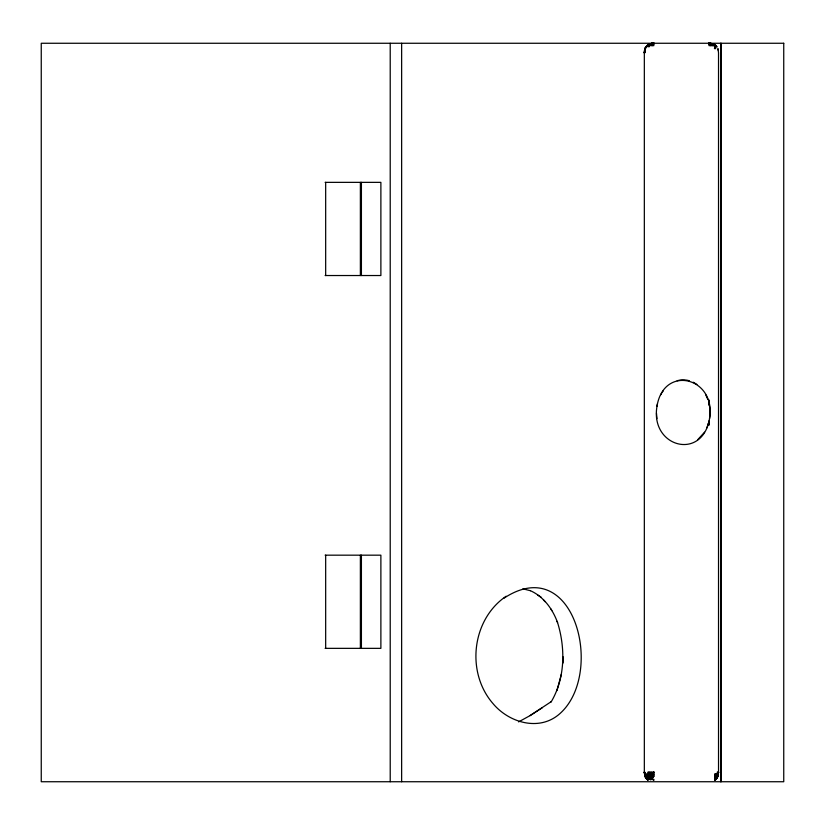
<?xml version="1.0" encoding="UTF-8"?>
<svg xmlns="http://www.w3.org/2000/svg" width="825" height="825" viewBox="0 0 825 825"><rect width="100%" height="100%" fill="white"/><g stroke="black" fill="none" stroke-linecap="round" stroke-linejoin="round"><path stroke-width="1.24" d="M709.325 405.457L708.964 400.909M644.48 52.264L644.335 52.79L644.923 51.81L644.923 52.79L644.335 52.79L644.48 50.872L645.676 46.984L644.335 52.79L644.335 772.21L645.676 778.016L648.058 780.275L644.923 776.377L644.335 772.21L644.923 772.21L644.923 773.19L644.335 772.21L644.48 772.736M714.801 779.883L717.183 777.923L718.523 772.21L717.925 774.747L716.141 773.881L716.141 779.357L717.925 776.377L718.523 772.21L718.379 773.19L717.183 772.21L718.523 772.21L717.925 773.19L714.801 774.128L714.801 779.883L716.141 779.243L714.801 780.398L717.183 777.923L718.523 772.21L718.523 52.79L717.925 48.623L718.379 50.562M644.48 51.119L645.676 47.798L644.335 52.79L645.676 46.984M550.739 702.044L551.183 701.848C565.197 678.212 565.527 648.357 557.576 622.607C552.667 609.139 543.727 596.661 530.362 590.669M709.531 418.646C716.75 376.87 661.898 363.351 656.638 408.715C651.987 447.686 702.436 460.381 709.531 418.646A39.332 39.239 90 0 0 709.067 403.817L709.067 399.96M644.923 50.253L644.335 52.79L644.923 48.623L644.923 49.665M718.379 773.881L717.925 775.789L716.141 777.573L714.801 777.202L717.925 774.747L718.523 772.21L717.925 776.119L714.801 779.243L717.183 777.655L714.801 778.357L717.183 777.202L718.379 774.128M657.04 406.189L657.422 403.817M644.48 50.872C644.686 46.035 649.265 42.9 653.864 43.261L653.864 44.602L652.884 43.405L653.864 43.261L652.193 45.643L651.327 43.859L653.864 43.261L648.058 44.602L653.864 43.261L651.327 43.859L645.8 46.984L648.419 44.602L651.771 43.405M651.626 772.21L652.503 774.128L652.503 777.923L648.873 779.243L649.512 778.357L653.864 779.357L653.864 780.398L652.193 779.243L650.275 779.883L653.864 772.21L648.058 772.21L648.419 774.747L650.327 777.202L653.864 774.438M651.327 777.655L652.503 777.923L653.864 772.21L648.151 773.572L651.946 773.572M708.335 423.772L708.964 421.162L708.984 424.937M644.48 50.696L645.676 47.345M717.925 776.119L718.379 772.21M556.947 690.597L561.371 674.231M706.767 428.01L707.582 425.803M707.984 424.71L708.448 423.462M652.193 773.881L651.327 775.789L649.512 776.562L650.739 775.335L653.864 776.377L653.864 772.21L648.419 774.747L652.193 773.881L653.864 772.21L648.873 775.748L650.739 775.335L649.698 772.21L651.667 772.736M717.183 777.923L717.925 776.315M644.48 51.81L644.923 50.964L644.48 51.428M718.379 773.19L717.183 774.747L714.801 775.789L717.183 776.562L717.925 775.335L717.183 775.748L714.801 774.128M652.884 43.405L652.039 43.859L653.864 45.643L650.739 45.643L652.503 43.405M660.763 394.742L661.526 393.515M662.042 392.7L663.248 390.772M646.821 46.984L647.718 45.643L646.181 46.984L647.161 45.643M650.327 777.202L653.864 772.21M704.54 432.197L697.558 439.88M652.503 777.923L653.864 776.377L653.338 774.407L652.503 774.128M718.379 773.572L717.183 773.572L717.183 778.016M503.745 598.342C575.778 550.502 605.88 677.077 557.937 715.265C537.488 731.414 508.138 721.988 492.793 703.343C465.836 672.107 471.797 619.534 506.168 596.227M709.51 43.405L708.995 43.859L713.161 43.859L714.801 44.602L716.141 45.643L713.161 43.859L708.995 43.261L708.995 44.602L713.986 44.602L716.028 46.984L714.708 44.602L708.995 43.261L710.665 45.643L711.532 43.859L708.995 43.261L710.82 43.859L712.119 45.643L712.119 43.859L708.995 43.261L711.532 43.859L713.347 45.643L712.573 43.859L714.357 45.643L710.665 43.405M551.306 701.601L530.042 715.626L518.595 721.896M708.995 44.602L709.964 43.405M542.355 707.685L530.042 715.626M648.058 44.602L652.193 43.405M653.864 43.261L649.698 43.859L653.864 43.859L653.338 43.405M651.946 43.405L646.831 45.643L650.739 43.859L650.739 45.643M651.626 43.405L653.864 43.405M708.995 43.405L713.099 43.859L708.995 43.261M652.503 44.602L649.512 44.602L648.502 45.643L648.873 46.984L649.512 45.643L646.717 45.643L646.717 46.643L648.058 44.725L644.923 48.685L644.48 52.79M715.131 45.643L714.801 44.602M325.112 182.356L380.882 182.356L380.882 275.529L325.112 275.529M325.112 555.173L380.882 555.173L380.882 648.347L325.112 648.347M651.771 773.19L648.058 772.21M522.885 588.823L530.413 590.71M710.913 43.405L714.708 44.602M711.088 43.405L713.986 44.602M644.923 776.315L646.717 779.243L648.058 779.883M693.248 382.233L696.929 384.45M537.57 594.969L541.045 597.114M645.676 778.016L646.717 778.357L646.717 779.243M714.44 44.602L717.059 46.984L716.028 45.643L708.995 45.643L710.82 43.859L710.356 43.405M645.676 777.923L644.335 772.21L644.923 774.036L644.48 773.19M644.923 775.789L645.676 777.202L644.335 772.21L645.676 775.748L644.923 775.335L644.923 776.377M543.417 599.806L545.047 601.673M718.379 772.736L717.925 772.21L717.925 776.377M645.676 777.655L646.717 778.913M551.059 609.097L551.812 610.644M705.715 394.742L707.675 399.125M557.009 621.338L557.576 622.607M644.48 773.572L644.923 774.747M644.923 776.119L644.48 772.21M708.964 403.477L709.263 405.034M656.494 413.356L656.947 418.646M562.97 656.607L563.073 663.032M720.988 43.261L720.988 781.739M720.833 43.261L720.833 781.739M708.964 421.162L708.964 425.019M401.641 43.261L401.641 781.739M390.215 43.261L390.215 781.739M361.412 182.356L361.412 275.529M361.412 555.173L361.412 648.347M360.37 182.356L360.37 275.529M360.37 555.173L360.37 648.347M325.669 182.356L325.669 275.529M325.669 555.173L325.669 648.347M677.139 380.727A22.172 22.172 0 0 1 689.339 380.727M715.131 46.984L714.44 48.623L715.698 48.623L715.131 46.984M648.502 777.573L647.718 778.357L649.512 778.357L647.718 776.562L646.831 773.881L645.8 774.128L647.161 775.335L646.181 775.789L647.718 776.562L646.821 777.202L648.502 777.573M783.75 43.261L41.25 43.261L41.25 781.739L783.75 781.739L783.74 43.261"/></g></svg>
